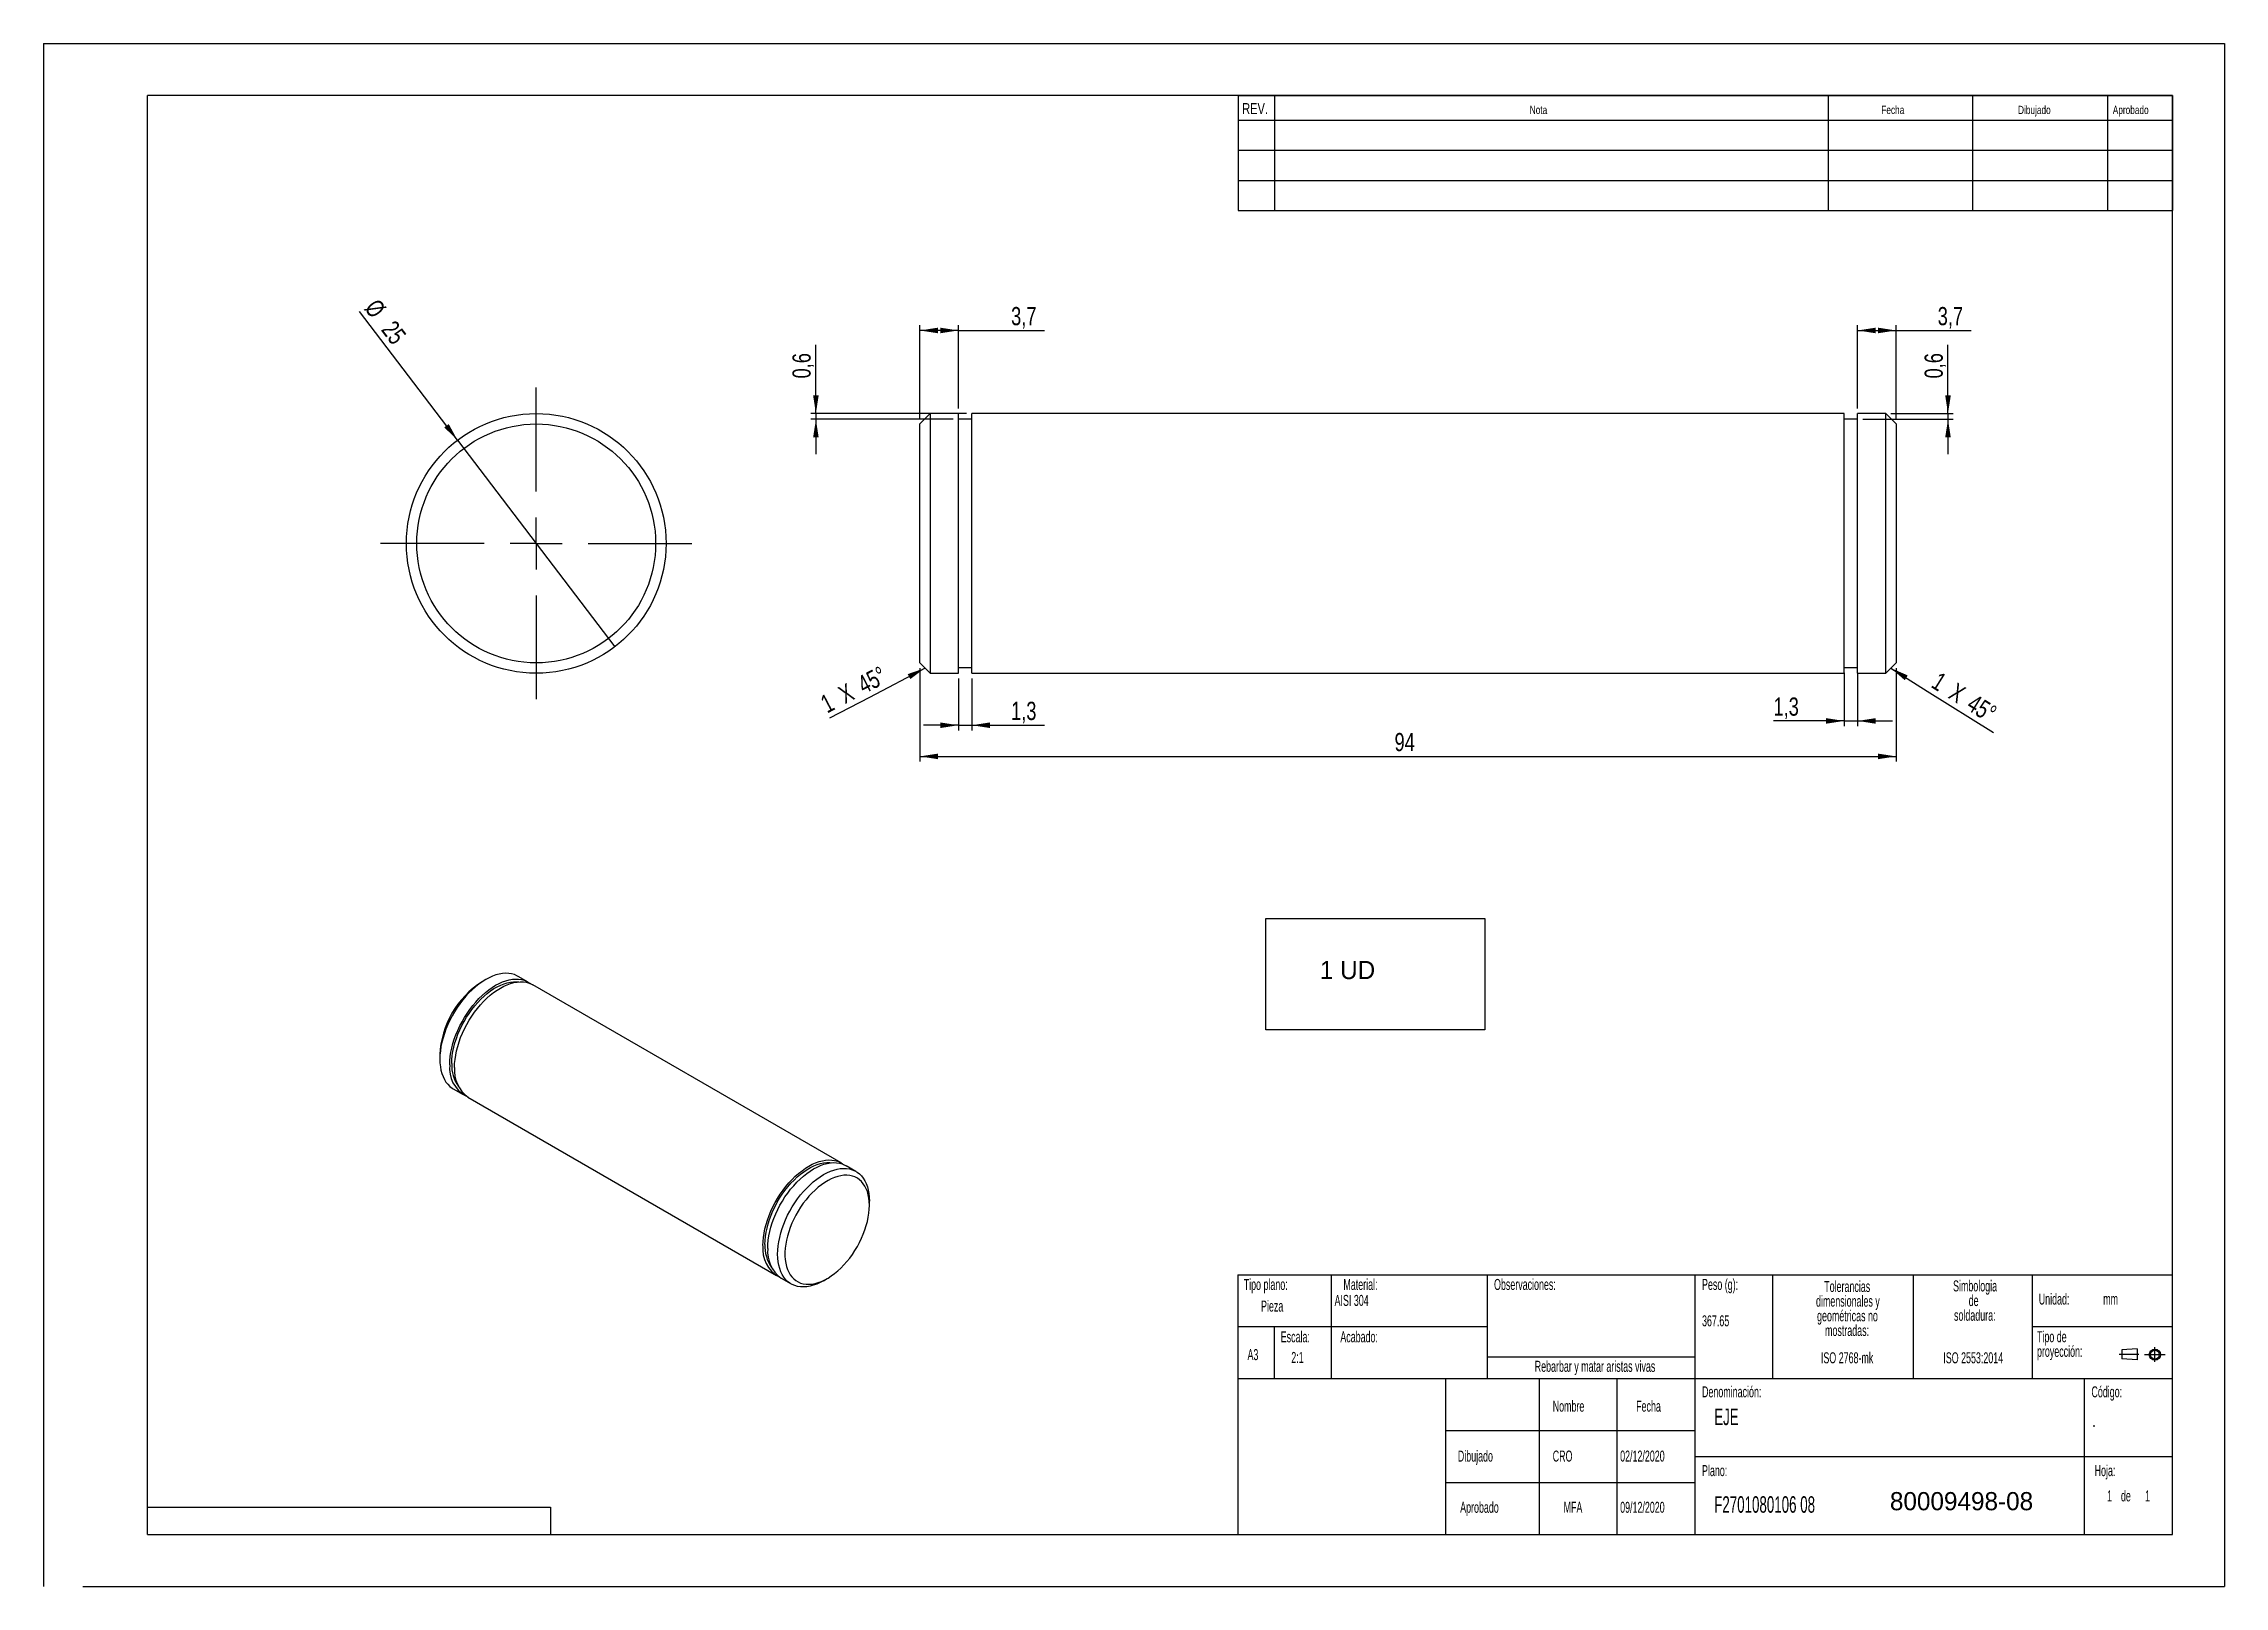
# Model space of a CAD drawing. Extents: x 0 to 420, y 0 to 297.
import ezdxf

# ---------------------------------------------------------------- set-up
doc = ezdxf.new("R2010")
doc.units = 0
doc.linetypes.add('SLD-CENTRADA-TRAZOS-LARGOS', pattern=[19.05, 15.24, -1.27, 1.27, -1.27])
doc.linetypes.add('SLD-CONTINUA', pattern=[0])
doc.layers.get('0').update_dxf_attribs({"linetype": 'CONTINUOUS'})
doc.layers.add('FORMATO', color=7, linetype='SLD-CONTINUA')
doc.layers.add('SLD-0', color=179, linetype='SLD-CONTINUA')
doc.styles.add('SLDTEXTSTYLE0', font='TXT', dxfattribs={"width": 0.605})
doc.styles.add('SLDTEXTSTYLE1', font='TXT', dxfattribs={"width": 0.75})
doc.dimstyles.new('SLDDIMSTYLE0', dxfattribs={"dimtxt": 3.5, "dimasz": 3.5, "dimexe": 0, "dimexo": 0.0625, "dimgap": 0.875, "dimtad": 1, "dimdec": 1, "dimlfac": 0.5, "dimrnd": 1e-09, "dimzin": 12, "dimdsep": 46, "dimtxsty": 'SLDTEXTSTYLE1', "dimblk1": 'NONE', "dimsah": 1, "dimcen": 0, "dimadec": 0, "dimazin": 0, "dimtfac": 1, "dimtdec": 1, "dimtmove": 0, "dimatfit": 3, "dimldrblk": 'NONE', "dimfxl": 1, "dimtolj": 1, "dimtzin": 12, "dimarcsym": 0})
doc.dimstyles.new('SLDDIMSTYLE1', dxfattribs={"dimtxt": 3.5, "dimasz": 3.5, "dimexe": 0, "dimexo": 0.0625, "dimgap": 0.875, "dimtad": 1, "dimdec": 1, "dimlfac": 0.5, "dimrnd": 1e-09, "dimzin": 12, "dimdsep": 46, "dimtxsty": 'SLDTEXTSTYLE1', "dimsah": 1, "dimcen": 0.09, "dimadec": 0, "dimazin": 0, "dimtfac": 1, "dimtdec": 1, "dimtofl": 0, "dimtmove": 0, "dimatfit": 3, "dimfxl": 1, "dimtolj": 1, "dimtzin": 12, "dimarcsym": 0})
doc.dimstyles.new('SLDDIMSTYLE2', dxfattribs={"dimtxt": 3.5, "dimasz": 3.5, "dimexe": 0, "dimexo": 0.0625, "dimgap": 0.875, "dimtad": 1, "dimdec": 1, "dimlfac": 0.5, "dimrnd": 1e-09, "dimzin": 12, "dimdsep": 46, "dimtxsty": 'SLDTEXTSTYLE1', "dimsah": 1, "dimcen": 0.09, "dimadec": 0, "dimazin": 0, "dimtfac": 1, "dimtdec": 1, "dimtmove": 0, "dimatfit": 0, "dimfxl": 1, "dimtolj": 1, "dimtzin": 12, "dimarcsym": 0})
doc.dimstyles.new('SLDDIMSTYLE3', dxfattribs={"dimtxt": 3.5, "dimasz": 3.5, "dimexe": 0, "dimexo": 0.0625, "dimgap": 0.875, "dimtad": 1, "dimdec": 1, "dimlfac": 0.5, "dimrnd": 1e-09, "dimdsep": 46, "dimtxsty": 'SLDTEXTSTYLE1', "dimsah": 1, "dimcen": 0.09, "dimadec": 0, "dimazin": 0, "dimtfac": 1, "dimtdec": 1, "dimtmove": 0, "dimatfit": 0, "dimfxl": 1, "dimtolj": 1, "dimtzin": 12, "dimarcsym": 0})

# ---------------------------------------------------------------- blocks, each defined once
blk = doc.blocks.new('BLOQUE3')
at = {"color": 7, "linetype": 'SLD-CENTRADA-TRAZOS-LARGOS'}
for p, q in [((397.92, 130.06), (394.8, 130.06)), ((398.88, 130.02), (402.16, 130.02)), ((400.52, 128.85), (400.52, 131.19))]:
    blk.add_line(p, q, dxfattribs=at)
at = {"color": 7, "linetype": 'SLD-CONTINUA'}
for p, q in [((397.68, 130.95), (395.23, 130.77)), ((395.23, 130.77), (395.23, 129.34)), ((397.68, 130.95), (397.68, 129.16)), ((397.68, 129.16), (395.23, 129.34))]:
    blk.add_line(p, q, dxfattribs=at)
for radius in [0.892, 0.713]:
    blk.add_circle((400.52, 130.02), radius, dxfattribs=at)
blk = doc.blocks.new('SW_NOTE_0')
at = {"layer": 'SLD-0', "color": 0, "attachment_point": 2, "style": 'SLDTEXTSTYLE0'}
for s, insert, char_height in [('dimensionales y', (7.54, -0.09), 2.1167), ('Tolerancias', (7.41, 2.73), 2.1167), ('geométricas no', (7.46, -2.92), 2.1167), ('mostradas:', (7.38, -5.74), 2.117)]:
    blk.add_mtext(s, dxfattribs=dict(at, insert=insert, char_height=char_height))
blk = doc.blocks.new('SW_NOTE_0_1')
at = {"layer": 'SLD-0', "color": 0, "attachment_point": 1, "style": 'SLDTEXTSTYLE0'}
for s, insert, char_height in [('Tipo de', (0, 2.73), 2.117), ('proyección:', (0, -0.09), 2.1167)]:
    blk.add_mtext(s, dxfattribs=dict(at, insert=insert, char_height=char_height))
blk = doc.blocks.new('SW_NOTE_0_2')
at = {"layer": 'SLD-0', "color": 0, "char_height": 2.117, "attachment_point": 2, "style": 'SLDTEXTSTYLE0'}
for s, insert in [('Simbologia', (7.11, 2.73)), ('de', (6.84, -0.09)), ('soldadura:', (7.06, -2.92))]:
    blk.add_mtext(s, dxfattribs=dict(at, insert=insert))
blk = doc.blocks.new('SW_NOTE_0_4')
at = {"layer": 'SLD-0', "color": 0, "attachment_point": 2, "style": 'SLDTEXTSTYLE0'}
for s, insert, char_height in [('dimensionales y', (7.54, -0.09), 2.1167), ('Tolerancias', (7.41, 2.73), 2.1167), ('geométricas no', (7.46, -2.92), 2.1167), ('mostradas:', (7.38, -5.74), 2.117)]:
    blk.add_mtext(s, dxfattribs=dict(at, insert=insert, char_height=char_height))
blk = doc.blocks.new('SW_NOTE_0_5')
at = {"layer": 'SLD-0', "color": 0, "attachment_point": 1, "style": 'SLDTEXTSTYLE0'}
for s, insert, char_height in [('Tipo de', (0, 2.73), 2.117), ('proyección:', (0, -0.09), 2.1167)]:
    blk.add_mtext(s, dxfattribs=dict(at, insert=insert, char_height=char_height))
blk = doc.blocks.new('SW_NOTE_0_6')
at = {"layer": 'SLD-0', "color": 0, "char_height": 2.117, "attachment_point": 2, "style": 'SLDTEXTSTYLE0'}
for s, insert in [('Simbologia', (7.11, 2.73)), ('de', (6.84, -0.09)), ('soldadura:', (7.06, -2.92))]:
    blk.add_mtext(s, dxfattribs=dict(at, insert=insert))
blk = doc.blocks.new('_D')
at = {"layer": 'FORMATO', "color": 7, "transparency": 16777216}
for q in [(60.84, 245.42), (110.02, 180.9)]:
    blk.add_line((79.71, 220.66), q, dxfattribs=at)
blk.add_solid([(79.71, 220.66), (78.02, 223.77), (77.16, 223.12)], dxfattribs=at)
at = {"layer": 'FORMATO', "color": 7, "transparency": 16777216, "char_height": 3.5, "attachment_point": 1, "rotation": 307.317, "style": 'SLDTEXTSTYLE1'}
for s, insert in [('%%c', (64.43, 248.15)), ('25', (67.67, 243.99))]:
    blk.add_mtext(s, dxfattribs=dict(at, insert=insert))
blk = doc.blocks.new('_NONE')
blk = doc.blocks.new('SW_CENTERMARKSYMBOL_0')
at = {"layer": 'FORMATO', "color": 0}
for p, q in [((0, 10), (0, 30)), ((0, 0), (0, 5)), ((-10, 0), (-30, 0)), ((0, 0), (-5, 0)), ((0, 0), (0, -5)), ((0, 0), (5, 0)), ((10, 0), (30, 0)), ((0, -10), (0, -30))]:
    blk.add_line(p, q, dxfattribs=at)
blk = doc.blocks.new('_D_1')
at = {"layer": 'FORMATO', "color": 7, "transparency": 16777216}
for p, q in [((168.77, 176.78), (168.77, 158.78)), ((356.77, 176.78), (356.77, 158.78)), ((168.77, 159.78), (356.77, 159.78))]:
    blk.add_line(p, q, dxfattribs=at)
for points in [[(168.77, 159.78), (172.27, 159.24), (172.27, 160.32)], [(356.77, 159.78), (353.27, 160.32), (353.27, 159.24)]]:
    blk.add_solid(points, dxfattribs=at)
at = {"layer": 'FORMATO', "color": 7, "transparency": 16777216, "insert": (260.18, 164.29), "char_height": 3.5, "attachment_point": 1, "style": 'SLDTEXTSTYLE1'}
blk.add_mtext('94', dxfattribs=at)
blk = doc.blocks.new('_D_2')
at = {"layer": 'FORMATO', "color": 7, "transparency": 16777216}
for p, q in [((168.77, 224.78), (168.77, 242.78)), ((176.17, 241.78), (168.77, 241.78)), ((176.17, 226.78), (176.17, 242.78)), ((176.17, 241.78), (192.79, 241.78))]:
    blk.add_line(p, q, dxfattribs=at)
for points in [[(168.77, 241.78), (172.27, 241.24), (172.27, 242.32)], [(176.17, 241.78), (172.67, 242.32), (172.67, 241.24)]]:
    blk.add_solid(points, dxfattribs=at)
at = {"layer": 'FORMATO', "color": 7, "transparency": 16777216, "insert": (186.33, 246.29), "char_height": 3.5, "attachment_point": 1, "style": 'SLDTEXTSTYLE1'}
blk.add_mtext('3,7', dxfattribs=at)
blk = doc.blocks.new('_D_3')
at = {"layer": 'FORMATO', "color": 7, "transparency": 16777216}
for p, q in [((176.17, 174.78), (176.17, 164.78)), ((178.77, 174.78), (178.77, 164.78)), ((176.17, 165.78), (169.44, 165.78)), ((176.17, 165.78), (178.77, 165.78)), ((178.77, 165.78), (192.79, 165.78))]:
    blk.add_line(p, q, dxfattribs=at)
for points in [[(176.17, 165.78), (172.67, 166.32), (172.67, 165.24)], [(178.77, 165.78), (182.27, 165.24), (182.27, 166.32)]]:
    blk.add_solid(points, dxfattribs=at)
at = {"layer": 'FORMATO', "color": 7, "transparency": 16777216, "insert": (186.33, 170.29), "char_height": 3.5, "attachment_point": 1, "style": 'SLDTEXTSTYLE1'}
blk.add_mtext('1,3', dxfattribs=at)
blk = doc.blocks.new('_D_4')
at = {"layer": 'FORMATO', "color": 7, "transparency": 16777216}
for p, q in [((346.77, 175.88), (346.77, 165.61)), ((349.37, 175.88), (349.37, 165.61)), ((346.77, 166.61), (333.16, 166.61)), ((346.77, 166.61), (349.37, 166.61)), ((349.37, 166.61), (356.1, 166.61))]:
    blk.add_line(p, q, dxfattribs=at)
for points in [[(346.77, 166.61), (343.27, 167.15), (343.27, 166.07)], [(349.37, 166.61), (352.87, 166.07), (352.87, 167.15)]]:
    blk.add_solid(points, dxfattribs=at)
at = {"layer": 'FORMATO', "color": 7, "transparency": 16777216, "insert": (333.16, 171.12), "char_height": 3.5, "attachment_point": 1, "style": 'SLDTEXTSTYLE1'}
blk.add_mtext('1,3', dxfattribs=at)
blk = doc.blocks.new('_D_5')
at = {"layer": 'FORMATO', "color": 7, "transparency": 16777216}
for p, q in [((148.74, 225.78), (148.74, 239.02)), ((177.77, 225.78), (147.74, 225.78)), ((175.17, 224.68), (147.74, 224.68)), ((148.74, 225.78), (148.74, 224.68)), ((148.74, 224.68), (148.74, 217.95))]:
    blk.add_line(p, q, dxfattribs=at)
for points in [[(148.74, 225.78), (149.27, 229.28), (148.2, 229.28)], [(148.74, 224.68), (148.2, 221.18), (149.27, 221.18)]]:
    blk.add_solid(points, dxfattribs=at)
at = {"layer": 'FORMATO', "color": 7, "transparency": 16777216, "insert": (144.22, 232.55), "char_height": 3.5, "attachment_point": 1, "rotation": 90, "style": 'SLDTEXTSTYLE1'}
blk.add_mtext('0,6', dxfattribs=at)
blk = doc.blocks.new('_D_6')
at = {"layer": 'FORMATO', "color": 7, "transparency": 16777216}
for p, q in [((366.77, 225.78), (366.77, 239.02)), ((350.37, 224.68), (367.77, 224.68)), ((355.77, 225.78), (367.77, 225.78)), ((366.77, 225.78), (366.77, 224.68)), ((366.77, 224.68), (366.77, 217.95))]:
    blk.add_line(p, q, dxfattribs=at)
for points in [[(366.77, 225.78), (367.31, 229.28), (366.23, 229.28)], [(366.77, 224.68), (366.23, 221.18), (367.31, 221.18)]]:
    blk.add_solid(points, dxfattribs=at)
at = {"layer": 'FORMATO', "color": 7, "transparency": 16777216, "insert": (362.26, 232.55), "char_height": 3.5, "attachment_point": 1, "rotation": 90, "style": 'SLDTEXTSTYLE1'}
blk.add_mtext('0,6', dxfattribs=at)
blk = doc.blocks.new('SW_CHAMFER_DIMENSION_0')
at = {"layer": 'FORMATO', "color": 0}
for p, q in [((-7.01, 4.43), (0, 0)), ((0, 0), (12.77, -7.98))]:
    blk.add_line(p, q, dxfattribs=at)
blk.add_solid([(-7.01, 4.43), (-4.34, 2.1), (-3.76, 3.02)], dxfattribs=at)
at = {"layer": 'FORMATO', "color": 0, "char_height": 3.5, "attachment_point": 1, "rotation": 327.9947, "style": 'SLDTEXTSTYLE1'}
for s, insert in [('1', (2.39, 3.83)), ('X', (5.7, 1.76)), ('45°', (9.19, -0.42))]:
    blk.add_mtext(s, dxfattribs=dict(at, insert=insert))
blk = doc.blocks.new('SW_CHAMFER_DIMENSION_1')
at = {"layer": 'FORMATO', "color": 0}
for p, q in [((18.41, 9.66), (7.72, 4.02)), ((7.72, 4.02), (0, 0))]:
    blk.add_line(p, q, dxfattribs=at)
blk.add_solid([(18.41, 9.66), (15.07, 8.5), (15.57, 7.55)], dxfattribs=at)
at = {"layer": 'FORMATO', "color": 0, "char_height": 3.5, "attachment_point": 1, "rotation": 27.522, "style": 'SLDTEXTSTYLE1'}
for s, insert in [('45°', (5.02, 7.71)), ('1', (-2.08, 4)), ('X', (1.37, 5.8))]:
    blk.add_mtext(s, dxfattribs=dict(at, insert=insert))
blk = doc.blocks.new('_D_7')
at = {"layer": 'FORMATO', "color": 7, "transparency": 16777216}
for p, q in [((349.37, 226.78), (349.37, 242.78)), ((349.37, 241.78), (356.77, 241.78)), ((356.77, 224.78), (356.77, 242.78)), ((356.77, 241.78), (371.26, 241.78))]:
    blk.add_line(p, q, dxfattribs=at)
for points in [[(349.37, 241.78), (352.87, 241.24), (352.87, 242.32)], [(356.77, 241.78), (353.27, 242.32), (353.27, 241.24)]]:
    blk.add_solid(points, dxfattribs=at)
at = {"layer": 'FORMATO', "color": 7, "transparency": 16777216, "insert": (364.79, 246.29), "char_height": 3.5, "attachment_point": 1, "style": 'SLDTEXTSTYLE1'}
blk.add_mtext('3,7', dxfattribs=at)

msp = doc.modelspace()

# ---------------------------------------------------------------- linework, layer by layer
at = {"color": 7, "linetype": 'SLD-CONTINUA'}
for p, q in [((0, 297), (420, 297)), ((0, 297), (0, 0)), ((420, 297), (420, 0)), ((410, 287), (20, 287)), ((20, 10), (20, 287)), ((410, 10), (410, 287)), ((170.77, 225.78), (168.77, 223.78)), ((168.77, 177.78), (168.77, 223.78)), ((176.17, 225.78), (170.77, 225.78)), ((170.77, 225.78), (170.77, 175.78)), ((176.17, 200.78), (176.17, 225.78)), ((178.77, 224.68), (176.17, 224.68)), ((346.77, 225.78), (178.77, 225.78)), ((178.77, 200.78), (178.77, 225.78)), ((346.77, 200.78), (346.77, 225.78)), ((349.37, 224.68), (346.77, 224.68)), ((354.77, 225.78), (349.37, 225.78)), ((349.37, 200.78), (349.37, 225.78)), ((356.77, 223.78), (354.77, 225.78)), ((354.77, 175.78), (354.77, 225.78)), ((356.77, 223.78), (356.77, 177.78)), ((176.17, 175.78), (176.17, 200.78)), ((178.77, 175.78), (178.77, 200.78)), ((346.77, 175.78), (346.77, 200.78)), ((349.37, 175.78), (349.37, 200.78)), ((168.77, 177.78), (170.77, 175.78)), ((176.17, 176.88), (178.77, 176.88)), ((346.77, 176.88), (349.37, 176.88)), ((354.77, 175.78), (356.77, 177.78)), ((170.77, 175.78), (176.17, 175.78)), ((178.77, 175.78), (346.77, 175.78)), ((349.37, 175.78), (354.77, 175.78)), ((85.15, 116.82), (84.44, 116.41)), ((93.31, 116.34), (91.4, 117.44)), ((153.62, 81.52), (94.23, 115.8)), ((76.31, 102.33), (76.31, 101.51)), ((78.9, 95.79), (80.81, 94.68)), ((81.73, 94.15), (141.12, 59.86)), ((156.45, 79.88), (154.54, 80.98)), ((159.04, 73.34), (159.04, 74.16)), ((142.04, 59.33), (143.95, 58.23)), ((150.2, 58.85), (150.91, 59.26)), ((230, 60), (410, 60)), ((230, 60), (230, 10)), ((20, 10), (410, 10)), ((7.53, 0), (420, 0))]:
    msp.add_line(p, q, dxfattribs=at)
msp.add_lwpolyline([(235.42, 128.57), (277.56, 128.57), (277.56, 107.15), (235.42, 107.15)], close=True)
at = {"color": 7, "linetype": 'SLD-CONTINUA', "flags": 128}
for points in [[(91.4, 117.44), (91.16, 117.56), (90.66, 117.77), (90.13, 117.92), (89.57, 118), (88.98, 118.02), (88.38, 117.98), (87.75, 117.87), (87.12, 117.7), (86.47, 117.47), (85.81, 117.17), (85.15, 116.82), (84.49, 116.41), (83.83, 115.94), (83.18, 115.43), (82.54, 114.86), (81.92, 114.25), (81.31, 113.59), (80.73, 112.9), (80.17, 112.17), (79.64, 111.41), (79.14, 110.62), (78.67, 109.81), (78.24, 108.99), (77.85, 108.15), (77.49, 107.3), (77.19, 106.44), (76.92, 105.59), (76.7, 104.74), (76.53, 103.91), (76.41, 103.09), (76.33, 102.29), (76.31, 101.51), (76.33, 100.76), (76.41, 100.04), (76.53, 99.37), (76.7, 98.73), (76.92, 98.13), (77.19, 97.59), (77.49, 97.09), (77.85, 96.65), (78.24, 96.26), (78.67, 95.93), (78.9, 95.79)], [(78.22, 100.41), (78.24, 101.18), (78.32, 101.99), (78.44, 102.81), (78.61, 103.64), (78.83, 104.49), (79.09, 105.34), (79.4, 106.19), (79.76, 107.04), (80.15, 107.88), (80.58, 108.71), (81.05, 109.52), (81.55, 110.31), (82.08, 111.07), (82.64, 111.8), (83.22, 112.49), (83.83, 113.15), (84.45, 113.76), (85.09, 114.33), (85.74, 114.84), (86.4, 115.31), (87.06, 115.72), (87.72, 116.07), (88.38, 116.36), (89.02, 116.6), (89.66, 116.77), (90.29, 116.88), (90.89, 116.92), (91.48, 116.9), (92.04, 116.82), (92.57, 116.67), (93.07, 116.46), (93.54, 116.19), (93.75, 116.04)], [(78.61, 100.63), (78.63, 101.39), (78.71, 102.18), (78.83, 102.98), (79, 103.8), (79.22, 104.63), (79.49, 105.47), (79.79, 106.3), (80.15, 107.13), (80.54, 107.95), (80.97, 108.76), (81.44, 109.55), (81.94, 110.31), (82.47, 111.05), (83.02, 111.75), (83.6, 112.42), (84.2, 113.04), (84.82, 113.63), (85.45, 114.16), (86.09, 114.64), (86.73, 115.07), (87.38, 115.45), (88.03, 115.76), (88.67, 116.02), (89.3, 116.21), (89.91, 116.34), (90.51, 116.41), (91.09, 116.41), (91.5, 116.37)], [(79.14, 99.88), (79.16, 100.65), (79.24, 101.45), (79.36, 102.28), (79.53, 103.11), (79.75, 103.96), (80.01, 104.81), (80.32, 105.66), (80.67, 106.51), (81.07, 107.35), (81.5, 108.18), (81.97, 108.99), (82.47, 109.78), (83, 110.54), (83.56, 111.27), (84.14, 111.96), (84.75, 112.62), (85.37, 113.23), (86.01, 113.79), (86.66, 114.31), (87.32, 114.78), (87.98, 115.19), (88.64, 115.54), (89.29, 115.83), (89.94, 116.07), (90.58, 116.24), (91.21, 116.34), (91.81, 116.39), (92.4, 116.37), (92.96, 116.29), (93.49, 116.14), (93.99, 115.93), (94.23, 115.8)], [(138.54, 65.59), (138.56, 66.36), (138.63, 67.17), (138.76, 67.99), (138.93, 68.82), (139.15, 69.67), (139.41, 70.52), (139.72, 71.37), (140.07, 72.22), (140.46, 73.06), (140.89, 73.89), (141.36, 74.7), (141.86, 75.49), (142.4, 76.25), (142.95, 76.98), (143.54, 77.67), (144.15, 78.33), (144.77, 78.94), (145.41, 79.51), (146.06, 80.02), (146.71, 80.49), (147.37, 80.9), (148.03, 81.25), (148.69, 81.54), (149.34, 81.78), (149.98, 81.95), (150.6, 82.06), (151.21, 82.1), (151.79, 82.08), (152.35, 82), (152.89, 81.85), (153.39, 81.64), (153.85, 81.37), (154.07, 81.22)], [(138.92, 65.81), (138.95, 66.57), (139.02, 67.36), (139.15, 68.16), (139.32, 68.98), (139.54, 69.81), (139.8, 70.65), (140.11, 71.48), (140.46, 72.31), (140.86, 73.13), (141.29, 73.94), (141.75, 74.73), (142.25, 75.49), (142.78, 76.23), (143.34, 76.93), (143.92, 77.6), (144.52, 78.22), (145.14, 78.81), (145.77, 79.34), (146.41, 79.82), (147.05, 80.25), (147.7, 80.63), (148.34, 80.94), (148.98, 81.2), (149.61, 81.39), (150.23, 81.52), (150.83, 81.59), (151.41, 81.59), (151.82, 81.55)], [(139.45, 65.06), (139.48, 65.83), (139.55, 66.63), (139.68, 67.46), (139.85, 68.29), (140.07, 69.14), (140.33, 69.99), (140.64, 70.84), (140.99, 71.69), (141.38, 72.53), (141.81, 73.36), (142.28, 74.17), (142.78, 74.96), (143.31, 75.72), (143.87, 76.45), (144.46, 77.14), (145.06, 77.8), (145.69, 78.41), (146.33, 78.97), (146.98, 79.49), (147.63, 79.96), (148.29, 80.37), (148.95, 80.72), (149.61, 81.01), (150.26, 81.25), (150.9, 81.42), (151.52, 81.52), (152.13, 81.57), (152.71, 81.55), (153.27, 81.47), (153.8, 81.32), (154.31, 81.11), (154.54, 80.98)], [(150.2, 58.85), (150.2, 58.85), (149.54, 58.5), (148.89, 58.2), (148.24, 57.97), (147.6, 57.8), (146.97, 57.69), (146.37, 57.65), (145.78, 57.67), (145.22, 57.75), (144.69, 57.9), (144.19, 58.1), (143.72, 58.37), (143.29, 58.7), (142.9, 59.09), (142.55, 59.53), (142.24, 60.03), (141.97, 60.58), (141.76, 61.17), (141.59, 61.81), (141.46, 62.49), (141.39, 63.21), (141.36, 63.95), (141.39, 64.73), (141.46, 65.53), (141.59, 66.35), (141.76, 67.19), (141.97, 68.04), (142.24, 68.89), (142.55, 69.74), (142.9, 70.59), (143.29, 71.43), (143.72, 72.26), (144.19, 73.07), (144.69, 73.86), (145.22, 74.62), (145.78, 75.35), (146.37, 76.04), (146.97, 76.69), (147.6, 77.31), (148.24, 77.87), (148.89, 78.39), (149.54, 78.85), (150.2, 79.26), (150.86, 79.62), (151.52, 79.91), (152.17, 80.14), (152.81, 80.31), (153.43, 80.42), (154.04, 80.47), (154.62, 80.45), (155.18, 80.36), (155.71, 80.22), (156.21, 80.01), (156.68, 79.74), (157.11, 79.41), (157.51, 79.02), (157.86, 78.58), (158.17, 78.08), (158.43, 77.54), (158.65, 76.94), (158.82, 76.3), (158.94, 75.62), (159.02, 74.91), (159.04, 74.16), (159.04, 74.16)], [(159.04, 73.34), (159.02, 74.06), (158.94, 74.74), (158.82, 75.38), (158.65, 75.99), (158.44, 76.55), (158.18, 77.06), (157.87, 77.52), (157.53, 77.93), (157.14, 78.28), (156.72, 78.58), (156.26, 78.81), (155.77, 78.98), (155.25, 79.1), (154.7, 79.14), (154.13, 79.13), (153.54, 79.05), (152.94, 78.91), (152.32, 78.71), (151.7, 78.45), (151.07, 78.13), (150.44, 77.75), (149.81, 77.32), (149.19, 76.83), (148.58, 76.3), (147.98, 75.72), (147.4, 75.1), (146.84, 74.43), (146.31, 73.74), (145.8, 73.01), (145.33, 72.26), (144.89, 71.48), (144.48, 70.69), (144.12, 69.89), (143.79, 69.08), (143.51, 68.26), (143.27, 67.45), (143.08, 66.64), (142.93, 65.85), (142.83, 65.08), (142.78, 64.32), (142.78, 63.59), (142.83, 62.9), (142.93, 62.23), (143.08, 61.61), (143.27, 61.03), (143.51, 60.49), (143.79, 60), (144.12, 59.57), (144.48, 59.19), (144.89, 58.86), (145.33, 58.6), (145.8, 58.39), (146.31, 58.25), (146.84, 58.17), (147.4, 58.15), (147.98, 58.2), (148.58, 58.31), (149.19, 58.48), (149.81, 58.71), (150.44, 59), (151.07, 59.35), (151.7, 59.76), (152.32, 60.22), (152.94, 60.73), (153.54, 61.28), (154.13, 61.89), (154.7, 62.53), (155.25, 63.21), (155.77, 63.92), (156.26, 64.66), (156.72, 65.43), (157.14, 66.21), (157.53, 67.01), (157.87, 67.82), (158.18, 68.63), (158.44, 69.44), (158.65, 70.25), (158.82, 71.05), (158.94, 71.84), (159.02, 72.6), (159.04, 73.34)]]:
    msp.add_lwpolyline(points, dxfattribs=at)
at = {"color": 7, "linetype": 'SLD-CONTINUA'}
for radius in [25, 23]:
    msp.add_circle((94.87, 200.78), radius, dxfattribs=at)
for centre, radius, start, end in [((93.91, 101.55), 17.62, 122.52, 177.4854), ((84.14, 99.68), 5.96, 173.0316, 241.419), ((85.64, 100.27), 7.04, 177.0326, 215.0124), ((85.47, 99.29), 6.35, 174.718, 233.9698), ((144.45, 64.86), 5.96, 173.0316, 241.419), ((145.96, 65.45), 7.04, 177.0326, 215.0124), ((145.78, 64.47), 6.35, 174.718, 233.9698)]:
    msp.add_arc(centre, radius, start, end, dxfattribs=at)
at = {"layer": 'FORMATO'}
for p, q in [((230.09, 287), (410, 287)), ((230.09, 287), (230.09, 264.87)), ((237.03, 287), (237.03, 264.87)), ((343.66, 287), (343.66, 264.87)), ((371.46, 287), (371.46, 264.87)), ((397.51, 287), (397.51, 264.87)), ((410, 287), (410, 264.87)), ((230.09, 282.27), (410, 282.27)), ((230.09, 276.47), (410, 276.47)), ((230.09, 270.67), (410, 270.67)), ((230.09, 264.87), (410, 264.87))]:
    msp.add_line(p, q, dxfattribs=at)
at = {"layer": 'SLD-0'}
for p, q in [((248, 60), (248, 40)), ((278, 60), (278, 40)), ((318, 60), (318, 40)), ((333, 60), (333, 40)), ((360.08, 60), (360.08, 40)), ((383, 60), (383, 40)), ((230, 50), (248, 50)), ((237, 50), (237, 40)), ((248, 50), (278, 50)), ((383, 50), (410, 50)), ((278, 44.16), (318, 44.16)), ((230, 40), (410, 40)), ((270, 40), (270, 10)), ((288, 40), (288, 10)), ((303, 40), (303, 10)), ((318, 40), (318, 10)), ((393, 40), (393, 10)), ((270, 30), (318, 30)), ((318, 25), (393, 25)), ((393, 25), (410, 25)), ((270, 20), (318, 20)), ((20, 15.25), (97.63, 15.25)), ((97.63, 15.25), (97.63, 10))]:
    msp.add_line(p, q, dxfattribs=at)

# ---------------------------------------------------------------- block references
at = {"color": 7, "linetype": 'Continuous', "xscale": 1.2, "yscale": 1.2, "zscale": 1.2}
msp.add_blockref('BLOQUE3', (-74.01, -111.41), dxfattribs=at)
msp.add_blockref('BLOQUE3', (-74.01, -111.41), dxfattribs=at)
at = {"layer": 'FORMATO', "color": 7}
msp.add_blockref('SW_CENTERMARKSYMBOL_0', (94.87, 200.78), dxfattribs=at)
at = {"layer": 'FORMATO'}
for name, p in [('SW_CHAMFER_DIMENSION_1', (151.35, 167.12)), ('SW_CHAMFER_DIMENSION_0', (362.78, 172.35))]:
    msp.add_blockref(name, p, dxfattribs=at)
at = {"layer": 'SLD-0'}
for name, p in [('SW_NOTE_0', (339.95, 56.06)), ('SW_NOTE_0_4', (339.95, 56.06)), ('SW_NOTE_0_2', (364.87, 56.17)), ('SW_NOTE_0_6', (364.87, 56.17)), ('SW_NOTE_0_1', (383.91, 46.39)), ('SW_NOTE_0_5', (383.91, 46.39))]:
    msp.add_blockref(name, p, dxfattribs=at)

# ---------------------------------------------------------------- texts
at = {"insert": (245.79, 120.41), "char_height": 3.5, "attachment_point": 1}
msp.add_mtext_dynamic_manual_height_columns('1 UD', width=86.5652, gutter_width=17.5, heights=[0], dxfattribs=at)
at = {"insert": (355.58, 18.15), "char_height": 3.5, "width": 30.0125, "attachment_point": 1}
msp.add_mtext('80009498-08', dxfattribs=at)
at = {"layer": 'FORMATO', "attachment_point": 1, "style": 'SLDTEXTSTYLE1'}
for s, insert, char_height in [('REV.', (230.84, 285.55), 2.117), ('Nota', (286.22, 285.03), 1.587), ('Fecha', (353.93, 285.03), 1.587), ('Dibujado', (380.26, 285.03), 1.587), ('Aprobado', (398.51, 285.03), 1.587)]:
    msp.add_mtext(s, dxfattribs=dict(at, insert=insert, char_height=char_height))
at = {"layer": 'SLD-0', "style": 'SLDTEXTSTYLE0'}
for s, insert, char_height, attachment_point in [('Tipo plano:', (231.13, 59.18), 2.1167, 1), ('Tipo plano:', (231.13, 59.18), 2.1167, 1), ('Material:', (250.33, 59.18), 2.117, 1), ('Material:', (250.33, 59.18), 2.117, 1), ('Observaciones:', (279.34, 59.18), 2.1167, 1), ('Observaciones:', (279.34, 59.18), 2.1167, 1), ('Peso (g):', (319.4, 59.18), 2.117, 1), ('Peso (g):', (319.4, 59.18), 2.117, 1), ('Pieza', (234.47, 55.02), 2.117, 1), ('Pieza', (234.47, 55.02), 2.117, 1), ('AISI 304', (248.63, 56.11), 2.117, 1), ('AISI 304', (248.63, 56.11), 2.117, 1), ('Unidad:', (384.25, 56.37), 2.117, 1), ('Unidad:', (384.25, 56.37), 2.117, 1), ('mm', (396.66, 56.37), 2.117, 1), ('mm', (396.66, 56.37), 2.117, 1), ('367.65', (319.4, 52.18), 2.117, 1), ('367.65', (319.4, 52.18), 2.117, 1), ('Escala:', (238.26, 49.1), 2.117, 1), ('Escala:', (238.26, 49.1), 2.117, 1), ('Acabado:', (249.74, 49.1), 2.117, 1), ('Acabado:', (249.74, 49.1), 2.117, 1), ('A3', (231.86, 45.67), 2.117, 1), ('A3', (231.86, 45.67), 2.117, 1), ('2:1', (240.29, 45.13), 2.117, 1), ('2:1', (240.29, 45.13), 2.117, 1), ('Rebarbar y matar aristas vivas', (298.79, 43.42), 2.1167, 2), ('Rebarbar y matar aristas vivas', (298.79, 43.42), 2.1167, 2), ('ISO 2768-mk', (347.34, 45.06), 2.1167, 2), ('ISO 2768-mk', (347.34, 45.06), 2.1167, 2), ('ISO 2553:2014', (371.63, 45.06), 2.1167, 2), ('ISO 2553:2014', (371.63, 45.06), 2.1167, 2), ('Denominación:', (319.4, 38.51), 2.1167, 1), ('Denominación:', (319.4, 38.51), 2.1167, 1), ('Código:', (394.4, 38.51), 2.117, 1), ('Código:', (394.4, 38.51), 2.117, 1), ('Nombre', (290.64, 35.75), 2.117, 1), ('Nombre', (290.64, 35.75), 2.117, 1), ('Fecha', (306.71, 35.75), 2.117, 1), ('Fecha', (306.71, 35.75), 2.117, 1), ('EJE', (321.74, 34.22), 3.175, 1), ('EJE', (321.74, 34.22), 3.175, 1), ('-', (394.59, 32.19), 2.12, 1), ('-', (394.59, 32.19), 2.12, 1), ('Dibujado', (272.37, 26.14), 2.117, 1), ('Dibujado', (272.37, 26.14), 2.117, 1), ('CRO', (290.64, 26.14), 2.117, 1), ('02/12/2020', (303.63, 26.14), 2.117, 1), ('Plano:', (319.4, 23.34), 2.117, 1), ('Plano:', (319.4, 23.34), 2.117, 1), ('Hoja:', (395.01, 23.34), 2.117, 1), ('Hoja:', (395.01, 23.34), 2.117, 1), ('F2701080106 08', (321.74, 17.35), 3.175, 1), ('F2701080106 08', (321.74, 17.35), 3.175, 1), ('1', (397.41, 18.47), 2.12, 1), ('1', (397.41, 18.47), 2.12, 1), ('1', (397.41, 18.47), 2.12, 1), ('1', (397.41, 18.47), 2.12, 1), ('de', (400.08, 18.47), 2.117, 1), ('de', (400.08, 18.47), 2.117, 1), ('de', (400.08, 18.47), 2.117, 1), ('de', (400.08, 18.47), 2.117, 1), ('1', (404.73, 18.47), 2.12, 1), ('1', (404.73, 18.47), 2.12, 1), ('1', (404.73, 18.47), 2.12, 1), ('1', (404.73, 18.47), 2.12, 1), ('Aprobado', (272.82, 16.28), 2.117, 1), ('Aprobado', (272.82, 16.28), 2.117, 1), ('MFA', (292.74, 16.28), 2.117, 1), ('09/12/2020', (303.63, 16.28), 2.117, 1)]:
    msp.add_mtext(s, dxfattribs=dict(at, insert=insert, char_height=char_height, attachment_point=attachment_point))

# ---------------------------------------------------------------- dimensions: what is measured, and where the dimension line sits
at = {"layer": 'FORMATO', "color": 7}
dim = msp.add_diameter_dim_2p(p1=(110.02, 180.9), p2=(79.71, 220.66), dimstyle='SLDDIMSTYLE0', dxfattribs=at)
dim.commit()
dim.dimension.update_dxf_attribs({"geometry": '_D', "text_midpoint": (63.96, 241.32), "dimtype": 163})
for base, p1, p2, dimstyle, picture, middle in [((168.77, 241.78), (176.17, 225.78), (168.77, 223.78), 'SLDDIMSTYLE1', '_D_2', (189.56, 241.78)), ((356.77, 241.78), (349.37, 225.78), (356.77, 223.78), 'SLDDIMSTYLE1', '_D_7', (368.02, 241.78)), ((356.77, 159.78), (168.77, 177.78), (356.77, 177.78), 'SLDDIMSTYLE1', '_D_1', (262.77, 159.78)), ((349.37, 166.61), (346.77, 176.88), (349.37, 176.88), 'SLDDIMSTYLE2', '_D_4', (336.4, 166.61)), ((178.77, 165.78), (176.17, 175.78), (178.77, 175.78), 'SLDDIMSTYLE2', '_D_3', (189.56, 165.78))]:
    dim = msp.add_linear_dim(base=base, p1=p1, p2=p2, dimstyle=dimstyle, dxfattribs=at)
    dim.commit()
    dim.dimension.update_dxf_attribs({"geometry": picture, "text_midpoint": middle, "dimtype": 160})
for base, p1, p2, picture, middle in [((148.7363377, 224.68256363), (178.76715397, 225.78256363), (176.16715397, 224.68256363), '_D_5', (148.7363377, 235.78256363)), ((366.76715397, 224.68256363), (354.76715397, 225.78256363), (349.36715397, 224.68256363), '_D_6', (366.76715397, 235.78256363))]:
    dim = msp.add_linear_dim(base=base, p1=p1, p2=p2, angle=90, dimstyle='SLDDIMSTYLE3', dxfattribs=at)
    dim.commit()
    dim.dimension.update_dxf_attribs({"geometry": picture, "text_midpoint": middle, "dimtype": 160})

doc.saveas('drawing.dxf')
